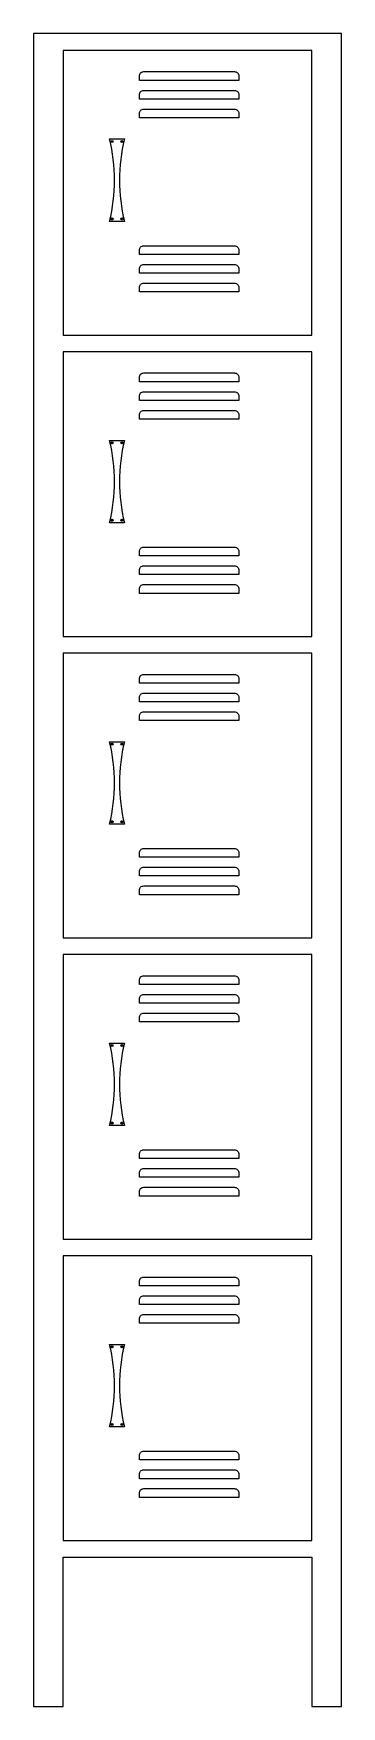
# Model space of a CAD drawing. Header units: millimetres. Extents: x 6614975 to 6624097, y 8742145 to 8746891.
# Drawn here: x 6617337.4 to 6617368.4, y 8742447.8 to 8742615.8 of the extents above; entities that cross this region are included whole.
import ezdxf

# ---------------------------------------------------------------- set-up
doc = ezdxf.new("R2010")
doc.units = ezdxf.units.MM

msp = doc.modelspace()

# ---------------------------------------------------------------- linework, layer by layer
for p, q in [((6617345.17, 8742604.916), (6617345.37, 8742604.916)), ((6617345.27, 8742605.016), (6617345.27, 8742604.816)), ((6617346.17, 8742604.916), (6617346.37, 8742604.916)), ((6617346.27, 8742605.016), (6617346.27, 8742604.816)), ((6617345.17, 8742597.134), (6617345.37, 8742597.134)), ((6617345.27, 8742597.234), (6617345.27, 8742597.034)), ((6617346.17, 8742597.134), (6617346.37, 8742597.134)), ((6617346.27, 8742597.234), (6617346.27, 8742597.034)), ((6617345.17, 8742574.656), (6617345.37, 8742574.656)), ((6617345.27, 8742574.756), (6617345.27, 8742574.556)), ((6617346.17, 8742574.656), (6617346.37, 8742574.656)), ((6617346.27, 8742574.756), (6617346.27, 8742574.556)), ((6617345.17, 8742566.874), (6617345.37, 8742566.874)), ((6617345.27, 8742566.974), (6617345.27, 8742566.774)), ((6617346.17, 8742566.874), (6617346.37, 8742566.874)), ((6617346.27, 8742566.974), (6617346.27, 8742566.774)), ((6617345.17, 8742544.396), (6617345.37, 8742544.396)), ((6617345.27, 8742544.496), (6617345.27, 8742544.296)), ((6617346.17, 8742544.396), (6617346.37, 8742544.396)), ((6617346.27, 8742544.496), (6617346.27, 8742544.296)), ((6617345.17, 8742536.614), (6617345.37, 8742536.614)), ((6617345.27, 8742536.714), (6617345.27, 8742536.514)), ((6617346.17, 8742536.614), (6617346.37, 8742536.614)), ((6617346.27, 8742536.714), (6617346.27, 8742536.514)), ((6617345.17, 8742514.136), (6617345.37, 8742514.136)), ((6617345.27, 8742514.236), (6617345.27, 8742514.036)), ((6617346.17, 8742514.136), (6617346.37, 8742514.136)), ((6617346.27, 8742514.236), (6617346.27, 8742514.036)), ((6617345.17, 8742506.354), (6617345.37, 8742506.354)), ((6617345.27, 8742506.454), (6617345.27, 8742506.254)), ((6617346.17, 8742506.354), (6617346.37, 8742506.354)), ((6617346.27, 8742506.454), (6617346.27, 8742506.254)), ((6617345.17, 8742483.876), (6617345.37, 8742483.876)), ((6617345.27, 8742483.976), (6617345.27, 8742483.776)), ((6617346.17, 8742483.876), (6617346.37, 8742483.876)), ((6617346.27, 8742483.976), (6617346.27, 8742483.776)), ((6617345.17, 8742476.094), (6617345.37, 8742476.094)), ((6617345.27, 8742476.194), (6617345.27, 8742475.994)), ((6617346.17, 8742476.094), (6617346.37, 8742476.094)), ((6617346.27, 8742476.194), (6617346.27, 8742475.994))]:
    msp.add_line(p, q)
msp.add_lwpolyline([(6617340.363, 8742447.762), (6617340.363, 8742462.762), (6617365.363, 8742462.762), (6617365.363, 8742447.762), (6617368.363, 8742447.762), (6617368.363, 8742615.762), (6617337.363, 8742615.762), (6617337.363, 8742447.762)], close=True)
at = {"color": 7, "true_color": 0xffffff}
for points in [[(6617340.363, 8742585.462), (6617365.363, 8742585.462), (6617365.363, 8742614.062), (6617340.363, 8742614.062)], [(6617340.363, 8742555.202), (6617365.363, 8742555.202), (6617365.363, 8742583.802), (6617340.363, 8742583.802)], [(6617340.363, 8742524.942), (6617365.363, 8742524.942), (6617365.363, 8742553.542), (6617340.363, 8742553.542)], [(6617340.363, 8742494.682), (6617365.363, 8742494.682), (6617365.363, 8742523.282), (6617340.363, 8742523.282)], [(6617340.363, 8742464.422), (6617365.363, 8742464.422), (6617365.363, 8742493.022), (6617340.363, 8742493.022)]]:
    msp.add_lwpolyline(points, close=True, dxfattribs=at)
for points in [[(6617358.02, 8742611.489), (6617358.02, 8742611.049), (6617348.02, 8742611.049), (6617348.02, 8742611.489, -0.4142136), (6617348.46, 8742611.929), (6617357.579, 8742611.929, -0.4142136)], [(6617358.02, 8742609.608), (6617358.02, 8742609.168), (6617348.02, 8742609.168), (6617348.02, 8742609.608, -0.4142136), (6617348.46, 8742610.049), (6617357.579, 8742610.049, -0.4142136)], [(6617358.02, 8742607.727), (6617358.02, 8742607.287), (6617348.02, 8742607.287), (6617348.02, 8742607.727, -0.4142136), (6617348.46, 8742608.168), (6617357.579, 8742608.168, -0.4142136)], [(6617358.02, 8742594.004), (6617358.02, 8742593.564), (6617348.02, 8742593.564), (6617348.02, 8742594.004, -0.4142136), (6617348.46, 8742594.444), (6617357.579, 8742594.444, -0.4142136)], [(6617358.02, 8742592.123), (6617358.02, 8742591.683), (6617348.02, 8742591.683), (6617348.02, 8742592.123, -0.4142136), (6617348.46, 8742592.564), (6617357.579, 8742592.564, -0.4142136)], [(6617358.02, 8742590.242), (6617358.02, 8742589.802), (6617348.02, 8742589.802), (6617348.02, 8742590.242, -0.4142136), (6617348.46, 8742590.683), (6617357.579, 8742590.683, -0.4142136)], [(6617358.02, 8742581.229), (6617358.02, 8742580.789), (6617348.02, 8742580.789), (6617348.02, 8742581.229, -0.4142136), (6617348.46, 8742581.669), (6617357.579, 8742581.669, -0.4142136)], [(6617358.02, 8742579.348), (6617358.02, 8742578.908), (6617348.02, 8742578.908), (6617348.02, 8742579.348, -0.4142136), (6617348.46, 8742579.789), (6617357.579, 8742579.789, -0.4142136)], [(6617358.02, 8742577.467), (6617358.02, 8742577.027), (6617348.02, 8742577.027), (6617348.02, 8742577.467, -0.4142136), (6617348.46, 8742577.908), (6617357.579, 8742577.908, -0.4142136)], [(6617358.02, 8742563.744), (6617358.02, 8742563.304), (6617348.02, 8742563.304), (6617348.02, 8742563.744, -0.4142136), (6617348.46, 8742564.184), (6617357.579, 8742564.184, -0.4142136)], [(6617358.02, 8742561.863), (6617358.02, 8742561.423), (6617348.02, 8742561.423), (6617348.02, 8742561.863, -0.4142136), (6617348.46, 8742562.304), (6617357.579, 8742562.304, -0.4142136)], [(6617358.02, 8742559.982), (6617358.02, 8742559.542), (6617348.02, 8742559.542), (6617348.02, 8742559.982, -0.4142136), (6617348.46, 8742560.423), (6617357.579, 8742560.423, -0.4142136)], [(6617358.02, 8742550.969), (6617358.02, 8742550.529), (6617348.02, 8742550.529), (6617348.02, 8742550.969, -0.4142136), (6617348.46, 8742551.409), (6617357.579, 8742551.409, -0.4142136)], [(6617358.02, 8742549.088), (6617358.02, 8742548.648), (6617348.02, 8742548.648), (6617348.02, 8742549.088, -0.4142136), (6617348.46, 8742549.529), (6617357.579, 8742549.529, -0.4142136)], [(6617358.02, 8742547.207), (6617358.02, 8742546.767), (6617348.02, 8742546.767), (6617348.02, 8742547.207, -0.4142136), (6617348.46, 8742547.648), (6617357.579, 8742547.648, -0.4142136)], [(6617358.02, 8742533.484), (6617358.02, 8742533.044), (6617348.02, 8742533.044), (6617348.02, 8742533.484, -0.4142136), (6617348.46, 8742533.924), (6617357.579, 8742533.924, -0.4142136)], [(6617358.02, 8742531.603), (6617358.02, 8742531.163), (6617348.02, 8742531.163), (6617348.02, 8742531.603, -0.4142136), (6617348.46, 8742532.044), (6617357.579, 8742532.044, -0.4142136)], [(6617358.02, 8742529.722), (6617358.02, 8742529.282), (6617348.02, 8742529.282), (6617348.02, 8742529.722, -0.4142136), (6617348.46, 8742530.163), (6617357.579, 8742530.163, -0.4142136)], [(6617358.02, 8742520.709), (6617358.02, 8742520.269), (6617348.02, 8742520.269), (6617348.02, 8742520.709, -0.4142136), (6617348.46, 8742521.149), (6617357.579, 8742521.149, -0.4142136)], [(6617358.02, 8742518.828), (6617358.02, 8742518.388), (6617348.02, 8742518.388), (6617348.02, 8742518.828, -0.4142136), (6617348.46, 8742519.269), (6617357.579, 8742519.269, -0.4142136)], [(6617358.02, 8742516.947), (6617358.02, 8742516.507), (6617348.02, 8742516.507), (6617348.02, 8742516.947, -0.4142136), (6617348.46, 8742517.388), (6617357.579, 8742517.388, -0.4142136)], [(6617358.02, 8742503.224), (6617358.02, 8742502.784), (6617348.02, 8742502.784), (6617348.02, 8742503.224, -0.4142136), (6617348.46, 8742503.664), (6617357.579, 8742503.664, -0.4142136)], [(6617358.02, 8742501.343), (6617358.02, 8742500.903), (6617348.02, 8742500.903), (6617348.02, 8742501.343, -0.4142136), (6617348.46, 8742501.784), (6617357.579, 8742501.784, -0.4142136)], [(6617358.02, 8742499.462), (6617358.02, 8742499.022), (6617348.02, 8742499.022), (6617348.02, 8742499.462, -0.4142136), (6617348.46, 8742499.903), (6617357.579, 8742499.903, -0.4142136)], [(6617358.02, 8742490.449), (6617358.02, 8742490.009), (6617348.02, 8742490.009), (6617348.02, 8742490.449, -0.4142136), (6617348.46, 8742490.889), (6617357.579, 8742490.889, -0.4142136)], [(6617358.02, 8742488.568), (6617358.02, 8742488.128), (6617348.02, 8742488.128), (6617348.02, 8742488.568, -0.4142136), (6617348.46, 8742489.009), (6617357.579, 8742489.009, -0.4142136)], [(6617358.02, 8742486.687), (6617358.02, 8742486.247), (6617348.02, 8742486.247), (6617348.02, 8742486.687, -0.4142136), (6617348.46, 8742487.128), (6617357.579, 8742487.128, -0.4142136)], [(6617358.02, 8742472.964), (6617358.02, 8742472.524), (6617348.02, 8742472.524), (6617348.02, 8742472.964, -0.4142136), (6617348.46, 8742473.404), (6617357.579, 8742473.404, -0.4142136)], [(6617358.02, 8742471.083), (6617358.02, 8742470.643), (6617348.02, 8742470.643), (6617348.02, 8742471.083, -0.4142136), (6617348.46, 8742471.524), (6617357.579, 8742471.524, -0.4142136)], [(6617358.02, 8742469.202), (6617358.02, 8742468.762), (6617348.02, 8742468.762), (6617348.02, 8742469.202, -0.4142136), (6617348.46, 8742469.643), (6617357.579, 8742469.643, -0.4142136)]]:
    msp.add_lwpolyline(points, format="xyb", close=True)
for points in [[(6617345.02, 8742605.166), (6617346.52, 8742605.166, 0.1207012), (6617346.52, 8742596.884), (6617345.02, 8742596.884, 0.120703), (6617345.02, 8742605.166)], [(6617345.02, 8742574.906), (6617346.52, 8742574.906, 0.1207012), (6617346.52, 8742566.624), (6617345.02, 8742566.624, 0.120703), (6617345.02, 8742574.906)], [(6617345.02, 8742544.646), (6617346.52, 8742544.646, 0.1207012), (6617346.52, 8742536.364), (6617345.02, 8742536.364, 0.120703), (6617345.02, 8742544.646)], [(6617345.02, 8742514.386), (6617346.52, 8742514.386, 0.1207012), (6617346.52, 8742506.104), (6617345.02, 8742506.104, 0.120703), (6617345.02, 8742514.386)], [(6617345.02, 8742484.126), (6617346.52, 8742484.126, 0.1207012), (6617346.52, 8742475.844), (6617345.02, 8742475.844, 0.120703), (6617345.02, 8742484.126)]]:
    msp.add_lwpolyline(points, format="xyb")
for centre in [(6617345.27, 8742604.916), (6617346.27, 8742604.916), (6617345.27, 8742597.134), (6617346.27, 8742597.134), (6617345.27, 8742574.656), (6617346.27, 8742574.656), (6617345.27, 8742566.874), (6617346.27, 8742566.874), (6617345.27, 8742544.396), (6617346.27, 8742544.396), (6617345.27, 8742536.614), (6617346.27, 8742536.614), (6617345.27, 8742514.136), (6617346.27, 8742514.136), (6617345.27, 8742506.354), (6617346.27, 8742506.354), (6617345.27, 8742483.876), (6617346.27, 8742483.876), (6617345.27, 8742476.094), (6617346.27, 8742476.094)]:
    msp.add_circle(centre, 0.1)

doc.saveas('drawing.dxf')
